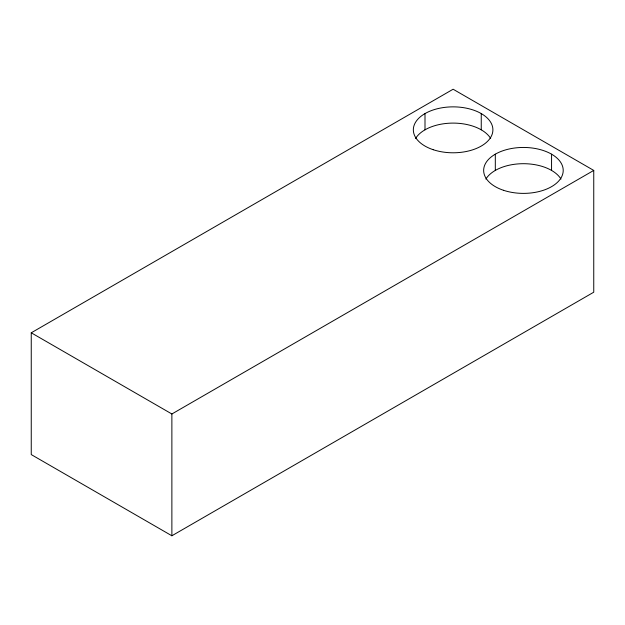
<?xml version="1.0" encoding="UTF-8"?>
<svg xmlns="http://www.w3.org/2000/svg" width="625" height="625" viewBox="0 0 625 625"><rect width="100%" height="100%" fill="white"/><g stroke="black" fill="none" stroke-linecap="round" stroke-linejoin="round"><path stroke-width="0.94" d="M31.25 332.797L453.125 89.227L593.75 170.422L593.75 292.203L171.875 535.773L31.25 454.578L31.25 332.797L171.875 413.984L593.75 170.422M551.562 154.18L551.562 170.422M495.312 154.18L495.312 170.422M481.25 113.586L481.25 129.82M425 113.586L425 129.82M171.875 413.984L171.875 535.773M415.578 138.484A39.773 22.961 0 0 1 453.125 123.102A39.773 22.961 0 0 1 490.672 138.484M485.891 179.078A39.773 22.961 0 0 1 523.438 163.695A39.773 22.961 0 0 1 560.984 179.078M433.234 149.711A39.773 22.961 0 0 0 492.898 129.82A39.773 22.961 0 0 0 433.234 109.938A39.773 22.961 0 0 0 433.234 149.711M503.547 190.305A39.773 22.961 0 0 0 563.211 170.422A39.773 22.961 0 0 0 503.547 150.531A39.773 22.961 0 0 0 503.547 190.305"/></g></svg>
